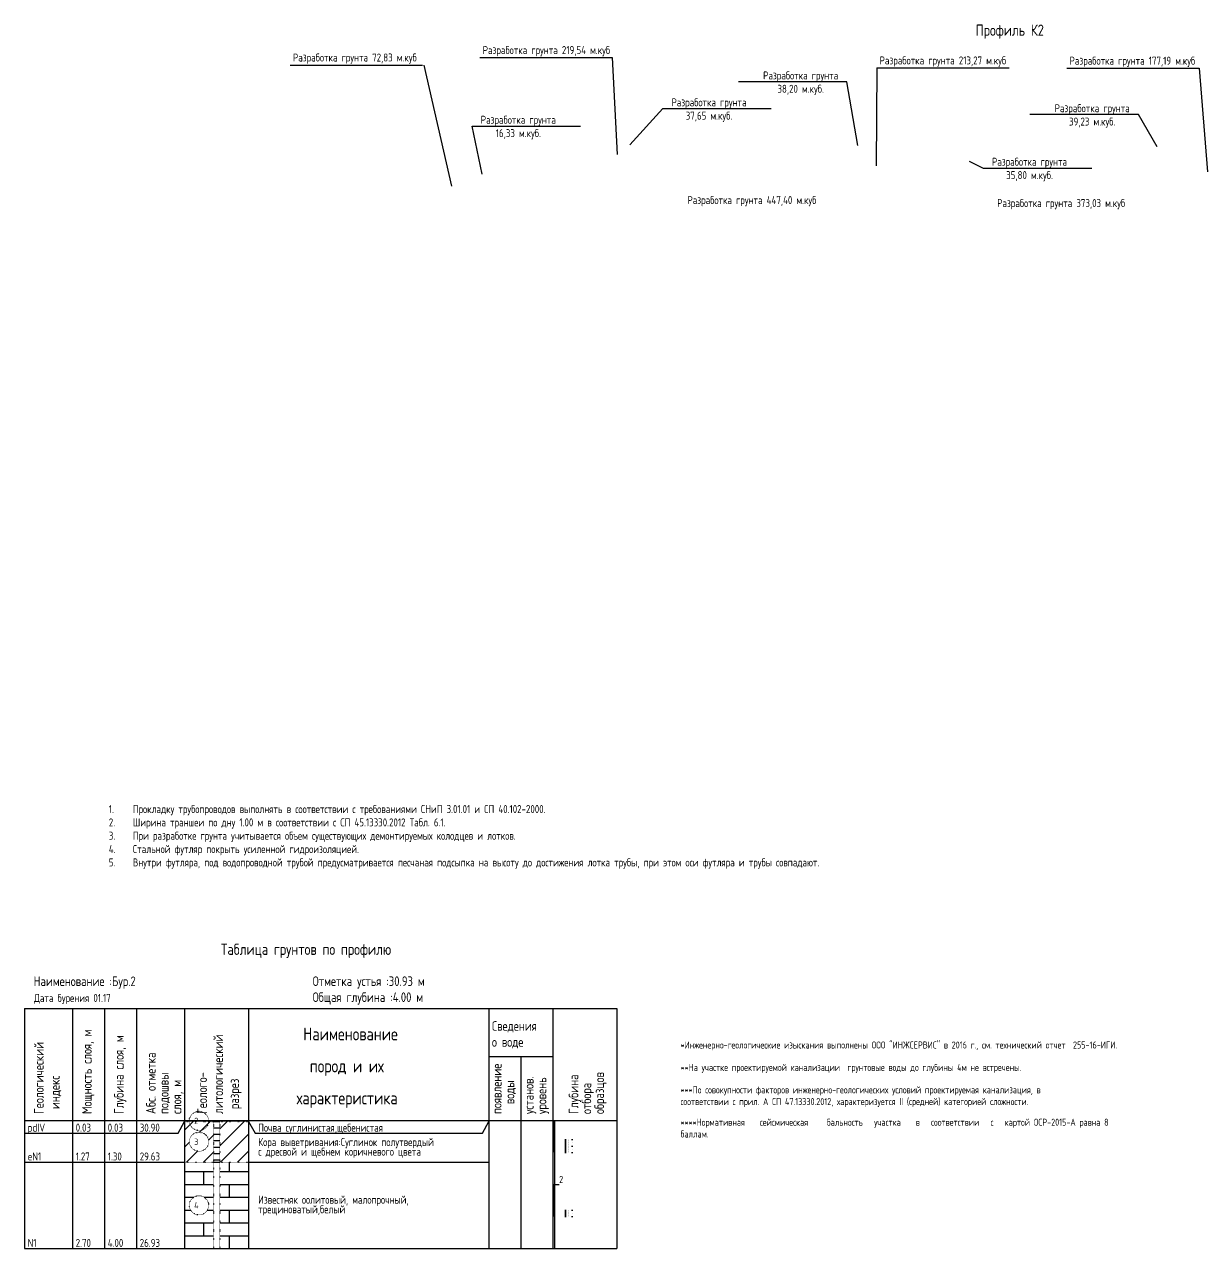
# Model space of a CAD drawing. Header units: millimetres. Extents: x 42571988 to 44740435, y 22138004 to 23263817.
# Drawn here: x 42867682 to 43052422, y 23057391 to 23248535 of the extents above; entities that cross this region are included whole.
import ezdxf
from ezdxf import colors
from ezdxf.entities.mleader import LeaderData, LeaderLine
from ezdxf.math import Vec2, Vec3

# ---------------------------------------------------------------- set-up
doc = ezdxf.new("R2010")
doc.units = ezdxf.units.MM
for name, pattern in [('ACAD_ISO10W100', [18.5, 12, -3, 0.5, -3]), ('CONTI', [1, 0, 1]), ('L1', [1, 0, 1]), ('L2', [1, 0, 1]), ('L3', [1, 0, 1])]:
    doc.linetypes.add(name, pattern=pattern)
for name, color, linetype in [('CUT_TST', 7, 'CONTI'), ('Разработка грунта', 8, 'Continuous'), ('Рамка и штамп', 7, 'Continuous')]:
    doc.layers.add(name, color=color, linetype=linetype)
doc.layers.add('К1', color=30, linetype='Continuous', lineweight=40)
doc.styles.add('GOST 2.304', font='GOST_0.TTF')

# ---------------------------------------------------------------- blocks, each defined once
blk = doc.blocks.new('UZ_970')
at = {"layer": 'CUT_TST', "color": 0}
for p, q in [((0, 0), (0, 2)), ((0, 2), (2, 2)), ((0, 1.8), (2, 1.8)), ((0, 1.6), (2, 1.6)), ((0, 1.4), (2, 1.4)), ((0, 1.2), (2, 1.2)), ((0, 1), (2, 1)), ((0, 0.8), (2, 0.8)), ((0, 0.6), (2, 0.6)), ((0, 0.4), (2, 0.4)), ((0, 0.2), (2, 0.2)), ((2, 0), (0, 0)), ((2, 2), (2, 0))]:
    blk.add_line(p, q, dxfattribs=at)
blk = doc.blocks.new('_None')

msp = doc.modelspace()

# ---------------------------------------------------------------- hatches: boundary and pattern name
at = {"linetype": 'Continuous'}
h = msp.add_hatch(dxfattribs=at)
h.set_pattern_fill('SUGL_D', color=256, scale=15000, style=0)
h.set_pattern_definition([(45, (42867682.5, 23077390.6), (-1325.83, 1325.83), [])])
edge = h.paths.add_edge_path(flags=16)
edge.add_arc((42894932.5, 23074065.6), 1500, 0, 360)
h.paths.add_polyline_path([(42898182.5, 23070890.6), (42902682.5, 23070890.6), (42902682.5, 23077240.6), (42898182.5, 23077240.6)])
h.paths.add_polyline_path([(42892682.5, 23070890.6), (42897182.5, 23070890.6), (42897182.5, 23077240.6), (42892682.5, 23077240.6)])
h = msp.add_hatch(dxfattribs=at)
h.set_pattern_fill('IZVEST', color=256, scale=10000, style=0)
h.set_pattern_definition([(0, (42867682.5, 23077390.6), (0, 2000), []), (90, (42867682.5, 23077390.6), (-4000, 2000), [2000, -2000])])
edge = h.paths.add_edge_path(flags=16)
edge.add_arc((42894932.5, 23064140.6), 1500, 0, 360)
h.paths.add_polyline_path([(42898182.5, 23057390.6), (42902682.5, 23057390.6), (42902682.5, 23070890.6), (42898182.5, 23070890.6)])
h.paths.add_polyline_path([(42892682.5, 23057390.6), (42897182.5, 23057390.6), (42897182.5, 23070890.6), (42892682.5, 23070890.6)])

# ---------------------------------------------------------------- linework, layer by layer
at = {"color": 0}
for p, q in [((42867682.5, 23094890.6), (42950182.5, 23094890.6)), ((42867682.5, 23094890.6), (42867682.5, 23057390.6)), ((42875182.5, 23094890.6), (42875182.5, 23057390.6)), ((42880182.5, 23094890.6), (42880182.5, 23057390.6)), ((42885182.5, 23094890.6), (42885182.5, 23057390.6)), ((42892682.5, 23094890.6), (42892682.5, 23057390.6)), ((42902682.5, 23094890.6), (42902682.5, 23057390.6)), ((42940182.5, 23094890.6), (42940182.5, 23057390.6)), ((42950182.5, 23094890.6), (42950182.5, 23057390.6)), ((42950182.5, 23094890.6), (42960182.5, 23094890.6)), ((42960182.5, 23094890.6), (42960182.5, 23057390.6)), ((42940182.5, 23087390.6), (42950182.5, 23087390.6)), ((42945182.5, 23087390.6), (42945182.5, 23057390.6)), ((42867682.5, 23077390.6), (42950182.5, 23077390.6)), ((42891682.5, 23075390.6), (42892682.5, 23077240.6)), ((42897182.5, 23077240.6), (42898182.5, 23077240.6)), ((42897182.5, 23077240.6), (42898182.5, 23077240.6)), ((42902682.5, 23077240.6), (42903682.5, 23075390.6)), ((42939182.5, 23075390.6), (42940182.5, 23077240.6)), ((42950182.5, 23077390.6), (42960182.5, 23077390.6)), ((42950432.5, 23077390.6), (42950432.5, 23057390.6)), ((42867682.5, 23075390.6), (42891682.5, 23075390.6)), ((42897182.5, 23076240.6), (42898182.5, 23076240.6)), ((42897182.5, 23075240.6), (42898182.5, 23075240.6)), ((42903682.5, 23075390.6), (42939182.5, 23075390.6)), ((42897182.5, 23074240.6), (42898182.5, 23074240.6)), ((42897182.5, 23073240.6), (42898182.5, 23073240.6)), ((42897182.5, 23072240.6), (42898182.5, 23072240.6)), ((42897182.5, 23071240.6), (42898182.5, 23071240.6)), ((42867682.5, 23070890.6), (42891682.5, 23070890.6)), ((42891682.5, 23070890.6), (42892682.5, 23070890.6)), ((42897182.5, 23070890.6), (42898182.5, 23070890.6)), ((42902682.5, 23070890.6), (42903682.5, 23070890.6)), ((42903682.5, 23070890.6), (42939182.5, 23070890.6)), ((42939182.5, 23070890.6), (42940182.5, 23070890.6)), ((42950182.5, 23067390.6), (42951182.5, 23067390.6)), ((42867682.5, 23057390.6), (42891682.5, 23057390.6)), ((42891682.5, 23057390.6), (42892682.5, 23057390.6)), ((42897182.5, 23057390.6), (42898182.5, 23057390.6)), ((42902682.5, 23057390.6), (42903682.5, 23057390.6)), ((42903682.5, 23057390.6), (42939182.5, 23057390.6)), ((42939182.5, 23057390.6), (42940182.5, 23057390.6)), ((42940182.5, 23057390.6), (42950182.5, 23057390.6)), ((42950182.5, 23057390.6), (42960182.5, 23057390.6))]:
    msp.add_line(p, q, dxfattribs=at)
at = {"color": 0, "linetype": 'L1'}
for p, q in [((42892682.5, 23077390.6), (42897182.5, 23077390.6)), ((42892682.5, 23077390.6), (42892682.5, 23077240.6)), ((42892682.5, 23077240.6), (42897182.5, 23077240.6)), ((42897182.5, 23077390.6), (42897182.5, 23077240.6)), ((42898182.5, 23077390.6), (42902682.5, 23077390.6)), ((42898182.5, 23077390.6), (42898182.5, 23077240.6)), ((42898182.5, 23077240.6), (42902682.5, 23077240.6)), ((42902682.5, 23077390.6), (42902682.5, 23077240.6))]:
    msp.add_line(p, q, dxfattribs=at)
at = {"color": 0, "linetype": 'L2'}
for p, q in [((42892682.5, 23077240.6), (42897182.5, 23077240.6)), ((42892682.5, 23077240.6), (42892682.5, 23070890.6)), ((42897182.5, 23077240.6), (42897182.5, 23070890.6)), ((42898182.5, 23077240.6), (42902682.5, 23077240.6)), ((42898182.5, 23077240.6), (42898182.5, 23070890.6)), ((42902682.5, 23077240.6), (42902682.5, 23070890.6)), ((42892682.5, 23070890.6), (42897182.5, 23070890.6)), ((42898182.5, 23070890.6), (42902682.5, 23070890.6))]:
    msp.add_line(p, q, dxfattribs=at)
at = {"color": 0, "linetype": 'L3'}
for p, q in [((42892682.5, 23070890.6), (42897182.5, 23070890.6)), ((42892682.5, 23070890.6), (42892682.5, 23057390.6)), ((42897182.5, 23070890.6), (42897182.5, 23057390.6)), ((42898182.5, 23070890.6), (42902682.5, 23070890.6)), ((42898182.5, 23070890.6), (42898182.5, 23057390.6)), ((42902682.5, 23070890.6), (42902682.5, 23057390.6)), ((42892682.5, 23057390.6), (42897182.5, 23057390.6)), ((42898182.5, 23057390.6), (42902682.5, 23057390.6))]:
    msp.add_line(p, q, dxfattribs=at)
at = {"const_width": 250}
for points in [[(42950307.5, 23077390.6), (42950307.5, 23072390.6)], [(42950307.5, 23067390.6), (42950307.5, 23062390.6)]]:
    msp.add_lwpolyline(points, dxfattribs=at)
at = {"color": 0, "linetype": 'L1'}
msp.add_circle((42894932.5, 23077315.6), 1500, dxfattribs=at)
at = {"color": 0, "linetype": 'L2'}
msp.add_circle((42894932.5, 23074065.6), 1500, dxfattribs=at)
at = {"color": 0, "linetype": 'L3'}
msp.add_circle((42894932.5, 23064140.6), 1500, dxfattribs=at)
at = {"layer": 'Разработка грунта', "linetype": 'ByBlock', "lineweight": -3, "ltscale": 400}
for p, q in [((42938813.7, 23243359.3), (42959478.9, 23243359.3)), ((42959478.9, 23243359.3), (42960253.2, 23228210.2)), ((42909182.4, 23242197), (42929847.5, 23242197)), ((42930031, 23242197), (42934347, 23223300.5)), ((43000792.4, 23241740.2), (43000675.8, 23226440.7)), ((43000792.4, 23241740.2), (43021457.5, 23241740.2)), ((43030451.3, 23241702.3), (43051116.5, 23241702.3)), ((43051116.5, 23241702.3), (43052422.2, 23225498.7))]:
    msp.add_line(p, q, dxfattribs=at)

# ---------------------------------------------------------------- block references
at = {"color": 7, "xscale": 500, "yscale": 500, "zscale": 500}
for p in [(42952182.5, 23073390.6), (42952182.5, 23072390.6), (42952182.5, 23062390.6)]:
    msp.add_blockref('UZ_970', p, dxfattribs=at)

# ---------------------------------------------------------------- texts
at = {"style": 'GOST 2.304'}
for s, height, p in [('Наименование :Бур.2', 1500, (42869107.2, 23098374)), ('Отметка устья :30.93 м', 1500, (42912682.5, 23098390.6)), ('Дата бурения 01.17', 1250, (42869182.5, 23095890.6)), ('Общая глубина :4.00 м', 1500, (42912682.5, 23095890.6)), ('Сведения', 1500, (42940682.5, 23091390.6)), (' Наименование', 2000, (42910182.5, 23089890.6)), ('о воде', 1500, (42940682.5, 23088890.6)), ('  пород и их', 2000, (42910182.5, 23084890.6)), ('характеристика', 2000, (42910182.5, 23079890.6)), ('pdIV', 1250, (42868182.5, 23075640.6)), ('0.03', 1250, (42875682.5, 23075640.6)), ('0.03', 1250, (42880682.5, 23075640.6)), ('30.90', 1250, (42885682.5, 23075640.6)), ('2', 1000, (42894182.5, 23076815.6)), ('Почва суглинистая,щебенистая', 1250, (42904182.5, 23075640.6)), ('3', 1000, (42894182.5, 23073565.6)), ('с дресвой и щебнем коричневого цвета', 1250, (42904182.5, 23071890.6)), ('Кора выветривания:Суглинок полутвердый', 1250, (42904182.5, 23073390.6)), ('eN1', 1250, (42868182.5, 23071140.6)), ('1.27', 1250, (42875682.5, 23071140.6)), ('1.30', 1250, (42880682.5, 23071140.6)), ('29.63', 1250, (42885682.5, 23071140.6)), ('2', 1100, (42951182.5, 23067640.6)), ('Известняк оолитовый, малопрочный,', 1250, (42904182.5, 23064390.6)), ('4', 1000, (42894182.5, 23063640.6)), ('трещиноватый,белый', 1250, (42904182.5, 23062890.6)), ('N1', 1250, (42868182.5, 23057640.6)), ('2.70', 1250, (42875682.5, 23057640.6)), ('4.00', 1250, (42880682.5, 23057640.6)), ('26.93', 1250, (42885682.5, 23057640.6))]:
    msp.add_text(s, height=height, dxfattribs=at).set_placement(p)
for s, p in [('Мощность слоя, м', (42878182.5, 23078390.6)), ('Глубина слоя, м', (42883182.5, 23078390.6)), ('литологический', (42898682.5, 23078390.6)), ('Геологический', (42870682.5, 23078390.6)), ('Абс. отметка', (42888182.5, 23078390.6)), ('подошвы', (42890182.5, 23078390.6)), ('Геолого-', (42896182.5, 23078390.6)), ('появление', (42942182.5, 23078390.6)), ('образцов', (42958182.5, 23078390.6)), (' индекс', (42873182.5, 23078390.6)), ('слоя, м', (42892182.5, 23078390.6)), (' разрез', (42901182.5, 23078390.6)), ('  воды', (42944182.5, 23078390.6)), ('установ.', (42947182.5, 23078390.6)), ('уровень', (42949182.5, 23078390.6)), ('Глубина', (42954182.5, 23078390.6)), ('отбора', (42956182.5, 23078390.6))]:
    msp.add_text(s, height=1500, rotation=90, dxfattribs=at).set_placement(p)
at = {"color": 0, "insert": (43021544.4, 23247410.5), "char_height": 1750, "width": 54388.105, "attachment_point": 5, "style": 'GOST 2.304'}
msp.add_mtext('Профиль К2', dxfattribs=at)
at = {"layer": 'К1', "color": 0, "insert": (42880855, 23126642.9), "char_height": 1250, "width": 134768.82, "attachment_point": 1, "style": 'GOST 2.304'}
msp.add_mtext('\\pi-3750,l3750,t3750;1.^IПрокладку трубопроводов выполнять в соответствии с требованиями СНиП 3.01.01 и СП 40.102-2000.\\P2.^IШирина траншеи по дну 1.00 м в соответствии с СП 45.13330.2012 Табл. 6.1.\\P3.^IПри разработке грунта учитывается объем существующих демонтируемых колодцев и лотков.\\P4.^IСтальной футляр покрыть усиленной гидроизоляцией.\\P5.^IВнутри футляра, под водопроводной трубой предусматривается песчаная подсыпка на высоту до достижения лотка трубы, при этом оси футляра и трубы совпадают.', dxfattribs=at)
at = {"layer": 'Разработка грунта', "linetype": 'ByBlock', "lineweight": 40, "ltscale": 400, "style": 'GOST 2.304'}
for s, p in [('Разработка грунта 219,54 м.куб', (42939235.3, 23243913.5)), ('Разработка грунта 72,83 м.куб', (42909603.9, 23242751.2)), ('Разработка грунта 213,27 м.куб', (43001213.9, 23242294.3)), ('Разработка грунта 177,19 м.куб', (43030872.8, 23242256.4)), ('Разработка грунта 447,40 м.куб', (42971208.1, 23220492.7)), ('Разработка грунта 373,03 м.куб', (43019568, 23220022))]:
    msp.add_text(s, height=1250, dxfattribs=at).set_placement(p)
at = {"layer": 'Разработка грунта', "color": 0, "linetype": 'ByBlock', "lineweight": 40, "ltscale": 400, "style": 'GOST 2.304'}
msp.add_text('Таблица грунтов по профилю', height=1750, dxfattribs=at).set_placement((42898368.1, 23103239.8))
at = {"layer": 'Рамка и штамп', "linetype": 'ACAD_ISO10W100', "char_height": 1100, "attachment_point": 1, "style": 'GOST 2.304'}
for s, width, heights, insert in [('*Инженерно-геологические изыскания выполнены ООО "ИНЖСЕРВИС" в 2016 г., см. технический отчет  255-16-ИГИ.', 83382.39, [0], (42970130.2, 23089721.3)), ('**На участке проектируемой канализации  грунтовые воды до глубины 4м не встречены. ', 83382.39, [0], (42970130.2, 23086221.3)), ('***По совокупности факторов инженерно-геологических условий проектируемая канализация, в соответствии с прил. А СП 47.13330.2012, характеризуется II (средней) категорией сложности.{\\H1.3214x; }', 59333, [30336.9], (42970130.2, 23082721.3)), ('****Нормативная    сейсмическая     бальность   участка    в   соответствии   с   картой ОСР-2015-А равна 8 баллам. {\\H1.25x; }', 65246.969, [33672.9], (42970130.2, 23077658.1))]:
    msp.add_mtext_dynamic_manual_height_columns(s, width=width, gutter_width=1, heights=heights, dxfattribs=dict(at, insert=insert))

# ---------------------------------------------------------------- leaders
at = {"layer": 'Разработка грунта', "linetype": 'ByBlock', "lineweight": 40, "ltscale": 400}
ml = msp.add_multileader_mtext('Standard', dxfattribs=at)
ml.set_content('{\\C8;Разработка грунта\\P38,20 м.куб.}', color=5, style='GOST 2.304')
ml.set_leader_properties(lineweight=-3)
ml.set_arrow_properties(name='NONE')
ml.build(insert=Vec2(0, 0))
ml.multileader.update_dxf_attribs({"text_left_attachment_type": 6, "text_right_attachment_type": 6, "dogleg_length": 1, "arrow_head_size": 1250, "scale": 100})
ctx = ml.context
ctx.base_point, ctx.scale, ctx.char_height, ctx.arrow_head_size, ctx.landing_gap_size, ctx.plane_origin = Vec3(42981758.4, 23239592.1), 100, 1250, 1250, 900, Vec3(42784353.8, 23149356.7)
ctx.left_attachment, ctx.right_attachment, ctx.text_align_type = 6, 6, 1
notes = []
notes.append((ctx, [(1, (1, 1, 0), (42996117.1, 23239592.1), (-1, 0), 99.8, [(1, [(42997811.4, 23229652)], 0, [])])]))
ctx.mtext.insert, ctx.mtext.alignment, ctx.mtext.flow_direction = Vec3(42988887.8, 23241198.4), 2, 5
ml = msp.add_multileader_mtext('Standard', dxfattribs=at)
ml.set_content('{\\C8;Разработка грунта\\P37,65 м.куб.}', color=5, style='GOST 2.304')
ml.set_leader_properties(lineweight=-3)
ml.set_arrow_properties(name='NONE')
ml.build(insert=Vec2(0, 0))
ml.multileader.update_dxf_attribs({"text_left_attachment_type": 6, "text_right_attachment_type": 6, "dogleg_length": 1, "arrow_head_size": 1250, "scale": 100})
ctx = ml.context
ctx.base_point, ctx.scale, ctx.char_height, ctx.arrow_head_size, ctx.landing_gap_size, ctx.plane_origin = Vec3(42967445.5, 23235394.3), 100, 1250, 1250, 900, Vec3(42770040.9, 23145158.9)
ctx.left_attachment, ctx.right_attachment, ctx.text_align_type = 6, 6, 1
notes.append((ctx, [(0, (1, 1, 0), (42967345.6, 23235394.3), (1, 0), 99.8, [(1, [(42962225.2, 23229734.8)], 0, [])])]))
ctx.mtext.insert, ctx.mtext.alignment, ctx.mtext.flow_direction = Vec3(42974574.9, 23237000.6), 2, 5
ml = msp.add_multileader_mtext('Standard', dxfattribs=at)
ml.set_content('{\\C8;Разработка грунта\\P39,23 м.куб.}', color=5, style='GOST 2.304')
ml.set_leader_properties(lineweight=-3)
ml.set_arrow_properties(name='NONE')
ml.build(insert=Vec2(0, 0))
ml.multileader.update_dxf_attribs({"text_left_attachment_type": 6, "text_right_attachment_type": 6, "dogleg_length": 1, "arrow_head_size": 1250, "scale": 100})
ctx = ml.context
ctx.base_point, ctx.scale, ctx.char_height, ctx.arrow_head_size, ctx.landing_gap_size, ctx.plane_origin = Vec3(43027284.3, 23234477.7), 100, 1250, 1250, 900, Vec3(42829879.7, 23144242.2)
ctx.left_attachment, ctx.right_attachment, ctx.text_align_type = 6, 6, 1
notes.append((ctx, [(1, (1, 1, 0), (43041643, 23234477.7), (-1, 0), 99.8, [(1, [(43044577.2, 23229419.5)], 0, [])])]))
ctx.mtext.insert, ctx.mtext.alignment, ctx.mtext.flow_direction = Vec3(43034413.7, 23236083.9), 2, 5
ml = msp.add_multileader_mtext('Standard', dxfattribs=at)
ml.set_content('{\\C8;Разработка грунта\\P16,33 м.куб.}', color=5, style='GOST 2.304')
ml.set_leader_properties(lineweight=-3)
ml.set_arrow_properties(name='NONE')
ml.build(insert=Vec2(0, 0))
ml.multileader.update_dxf_attribs({"text_left_attachment_type": 6, "text_right_attachment_type": 6, "dogleg_length": 1, "arrow_head_size": 1250, "scale": 100})
ctx = ml.context
ctx.base_point, ctx.scale, ctx.char_height, ctx.arrow_head_size, ctx.landing_gap_size, ctx.plane_origin = Vec3(42937667.3, 23232671), 100, 1250, 1250, 900, Vec3(42740262.7, 23142435.6)
ctx.left_attachment, ctx.right_attachment, ctx.text_align_type = 6, 6, 1
notes.append((ctx, [(0, (1, 1, 0), (42937567.5, 23232671), (1, 0), 99.8, [(1, [(42939170.9, 23225148)], 0, [])])]))
ctx.mtext.insert, ctx.mtext.alignment, ctx.mtext.flow_direction = Vec3(42944796.8, 23234277.3), 2, 5
ml = msp.add_multileader_mtext('Standard', dxfattribs=at)
ml.set_content('{\\C8;Разработка грунта\\P35,80 м.куб.}', color=5, style='GOST 2.304')
ml.set_leader_properties(lineweight=-3)
ml.set_arrow_properties(name='NONE')
ml.build(insert=Vec2(0, 0))
ml.multileader.update_dxf_attribs({"text_left_attachment_type": 6, "text_right_attachment_type": 6, "dogleg_length": 1, "arrow_head_size": 1250, "scale": 100})
ctx = ml.context
ctx.base_point, ctx.scale, ctx.char_height, ctx.arrow_head_size, ctx.landing_gap_size, ctx.plane_origin = Vec3(43017497.2, 23226116.2), 100, 1250, 1250, 900, Vec3(42818182.1, 23140427)
ctx.left_attachment, ctx.right_attachment, ctx.text_align_type = 6, 6, 1
notes.append((ctx, [(0, (1, 1, 0), (43017397.4, 23226116.2), (1, 0), 99.8, [(1, [(43015200.7, 23227179.8)], 0, [])])]))
ctx.mtext.insert, ctx.mtext.alignment, ctx.mtext.flow_direction = Vec3(43024626.7, 23227722.5), 2, 5
for ctx, leaders in notes:
    for number, flags, end, landing, length, lines in leaders:
        leader = LeaderData()
        leader.index, (leader.has_last_leader_line, leader.has_dogleg_vector, leader.attachment_direction) = number, flags
        leader.last_leader_point, leader.dogleg_vector, leader.dogleg_length = Vec3(end), Vec3(landing), length
        for number, points, colour, breaks in lines:
            line = LeaderLine()
            line.index, line.vertices, line.color, line.breaks = number, Vec3.list(points), colors.encode_raw_color(colour), breaks
            leader.lines.append(line)
        ctx.leaders.append(leader)

doc.saveas('drawing.dxf')
